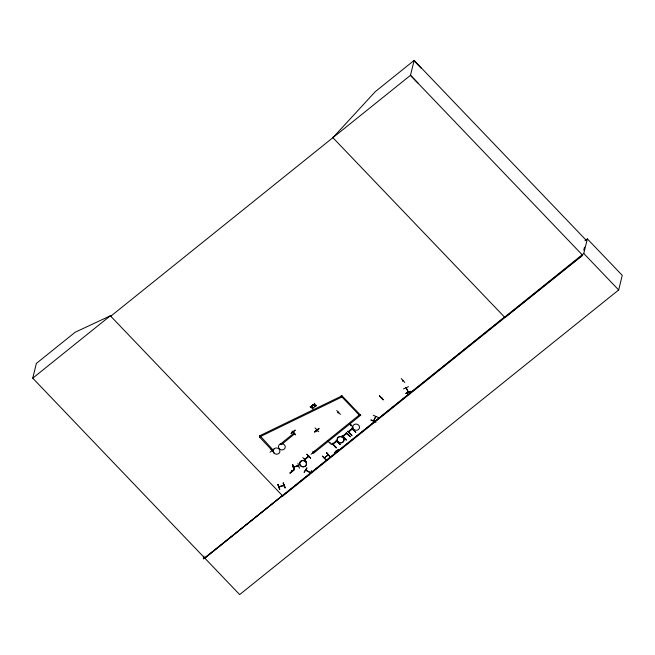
<?xml version="1.0" encoding="UTF-8"?>
<svg xmlns="http://www.w3.org/2000/svg" width="655" height="655" viewBox="0 0 655 655"><rect width="100%" height="100%" fill="white"/><g stroke="black" fill="none" stroke-linecap="round" stroke-linejoin="round"><path stroke-width="0.98" d="M293.669 432.226L293.522 432.128M316.791 430.458L317.307 430.72M293.448 467.195L294.029 466.859M293.448 466.81L298.639 465.779M298.058 465.918L298.696 465.942M584.981 240.811L587.363 238.895L622.25 275.362L618.664 289.969L239.656 594.593L32.75 378.164L36.377 363.41L75.169 332.232L110.343 315.8L110.752 316.226L410.48 75.317L414.14 60.407L586.192 240.246M204 556.062L203.287 558.952L282.387 495.647M259.544 437.057L271.825 450.124L272.611 449.494L259.806 435.559M259.503 437.245L260.33 436.426M270.286 448.478L273.962 452.368M270.048 452.212L274.101 448.994M272.292 450.648L272.365 450.239M272.668 449.96L272.464 449.821M272.595 450.706L272.374 450.886M294.84 433.7L281.331 444.712L280.659 443.771M277.745 484.536L279.726 489.334L278.007 484.364M291.197 433.528L295.233 430.253M291.999 431.047L295.667 434.936M278.891 486.608L283.959 485.208M278.981 486.534L279.063 486.771M284.033 485.65L278.948 486.976L279.341 486.436M279.382 486.919L279.415 486.468M293.35 431.645L293.153 432.022M293.505 433.446L293.71 432.98M293.727 431.964L293.473 432.341M279.742 489.219L278.023 484.364M280.61 443.959L294.12 432.955M283.206 483.095L285.212 487.877L283.263 482.972M283.566 485.371L284.147 485.396M283.599 485.306L283.689 485.551M284.008 485.691L284.09 485.232M284.925 487.959L283.238 482.981M292.589 464.657L294.136 469.962L290.067 473.18L294.21 469.553L292.662 464.542M291.459 470.83L291.827 471.412L291.983 470.97M291.655 470.929L292.024 471.084M298.688 465.566L293.473 467.22L293.538 466.737M298.156 465.861C299.319 465.41 291.655 467.695 294.013 466.737M310.257 406.935L310.593 406.567L311.87 407.082L310.257 406.935L311.911 407.41L310.29 406.812M311.641 405.723L311.968 405.461L311.87 407.082M297.935 463.29L299.45 468.3M312.255 407.156L313.892 407.631L312.255 407.156L311.968 405.461M312.877 404.831L313.213 404.462L314.49 404.978L312.877 404.831L314.531 405.306L312.91 404.708M312.296 407.492L313.581 407.877L312.296 407.492L312.55 408.704L312.329 407.369M298.631 465.983L298.107 466.082L298.205 465.623M314.261 403.619L314.588 403.357L314.49 404.978M314.875 405.052L316.512 405.519L314.875 405.052L314.588 403.357M314.916 405.38L316.201 405.772L314.916 405.38L315.178 406.591L314.949 405.265M302.815 457.567L306.278 461.636M304.706 459.139L304.796 459.564L308.857 456.167M305.066 458.918L305.197 459.057M305.14 459.343L304.772 459.556M306.868 467.899L304.166 472.173M315.047 427.911L318.739 431.719M308.325 456.281L308.53 456.494M304.649 459.425L308.603 456.06M308.8 456.379L308.726 456.027M318.895 428.657L314.834 431.874M306.008 470.29L305.607 469.881M318.895 428.796L314.858 431.899M305.729 469.889L305.533 470.339M305.983 470.544L306.065 470.077M316.848 430.245L317.167 430.9L317.364 430.458M306.966 454.3L310.626 458.123M312.64 452.065L313.115 452.228M360.741 415.172L313.303 453.44L312.623 452.507M312.861 452.605L312.779 451.95M309.815 472.329L310.142 472.943L310.29 472.468M315.088 450.877L311.051 454.259M309.962 472.28L309.782 472.484M310.151 472.681L305.68 470.102M310.364 472.566L305.598 470.118M311.649 470.601L308.947 474.998M336.752 410.48L340.428 414.369M326.444 452.81L330.112 456.797L326.632 452.752M329.621 442.485L330.128 442.42L329.612 442.559M359.235 415.049L341.042 396.029M260.289 436.607L342.049 396.922L341.566 395.874M326.051 460.039L322.391 456.068L326.1 459.925M341.001 396.218L341.828 395.399M338.267 412.879L338.111 412.453M327.877 455.291L327.844 454.84M338.471 412.232L338.013 412.773L338.643 412.339M338.52 412.2L338.185 412.871M328.376 454.717L324.225 457.96M331.463 444.598L327.574 440.93M334.828 452.908L338.881 449.674L334.68 452.613M336.22 450.575L336.555 451.164L336.752 450.714M336.416 450.443L336.22 450.837L336.785 450.828M336.498 450.452L336.547 450.877M353.078 427.273L349.418 423.326M351.113 425.292L350.728 425.619L351.08 425.185M360.021 414.418L312.582 452.695M378.295 417.538L373.301 415.278M379.532 395.857L383.183 399.853L379.54 395.849M373.727 420.813L375.896 416.383M381.382 397.528C381.513 397.822 381.677 398.052 381.873 397.446M401.204 378.533L404.815 382.471M402.694 380.907L402.563 380.506M402.915 380.465L402.473 380.752L402.964 380.252M403.546 388.89L408.458 386.696M405.961 387.686L408.376 392.255M406.133 387.613L408.499 392.37M583.752 250.185L584.481 247.205M504.53 317.094L204.769 558.125L583.777 253.501L587.363 238.895M373.456 420.985L375.651 416.564M376.003 422.221L370.91 420.158M379.482 395.98L383.208 399.738M304.149 472.304L306.892 467.907M316.881 429.762L317.29 429.443M351.293 425.349L350.883 425.652M402.972 380.686L402.653 380.932M300.588 465.746A3.422 3.128 13.8 0 1 302.364 460.629A3.422 3.128 13.8 0 1 306.352 464.796A3.422 3.128 13.8 0 1 300.588 465.746L300.579 465.713A3.414 3.111 13.8 0 1 302.389 460.555A3.414 3.111 13.8 0 1 306.36 464.706A3.414 3.111 13.8 0 1 300.62 465.648M338.054 441.789A3.422 3.128 13.8 0 1 339.839 436.672A3.422 3.128 13.8 0 1 343.826 440.84A3.422 3.128 13.8 0 1 338.054 441.789L338.054 441.748A3.414 3.111 13.8 0 1 339.863 436.59A3.414 3.111 13.8 0 1 343.834 440.741A3.414 3.111 13.8 0 1 338.095 441.683M353.569 429.279L353.594 429.254A3.414 3.111 13.8 0 1 355.403 424.104A3.414 3.111 13.8 0 1 359.374 428.255A3.414 3.111 13.8 0 1 353.635 429.197M332.887 137.681L375.348 91.585L414.14 60.407M308.268 456.494L308.759 456.437M32.75 378.164L110.4 315.759L110.801 316.177M330.112 456.797L326.624 452.752M582.672 255.303L504.94 317.519L332.486 137.255M291.017 433.315L295.077 430.089M314.646 431.801L318.715 428.583M314.785 431.948L318.846 428.722M289.862 472.967L293.964 469.635L292.367 464.714M351.096 425.201L351.006 425.627M334.68 452.63L338.733 449.379L334.68 452.752M310.568 458.254L306.958 454.226L310.626 458.197M324.389 458.132L328.196 454.799M259.765 435.739L341.517 396.054M292.629 464.551L294.21 469.553M293.571 467.195L293.98 467.072M371.041 419.83L375.217 421.697M414.042 60.833L421.574 68.611M418.021 83.095L410.48 75.317L582.532 255.155L282.796 496.064L110.343 315.8M583.777 253.501L618.664 289.969M341.787 395.587L360.692 415.352M352.169 429.115L355.861 432.382L351.751 428.075L351.825 428.697L348.321 431.522L347.518 431.277L351.809 435.763L352.128 435.501L348.689 431.907L351.997 429.312M346.618 433.577L350.31 436.844L346.192 432.537L346.274 433.16L342.761 435.984L341.967 435.747L346.249 440.225L346.577 439.964L343.138 436.377L346.446 433.782M294.079 433.135L294.791 433.888M314.564 405.183L314.85 406.853M311.944 407.295L312.23 408.966M406.01 393.377L410.914 391.33L406.018 393.409M410.931 391.371L406.018 393.549L410.922 391.363M332.232 443.296L331.913 443.558L336.195 448.036L336.523 447.783L333.084 444.188L336.564 441.388L340.256 444.655L336.138 440.348L336.22 440.979L332.707 443.795L332.232 443.296M308.153 456.633L305.14 459.27L308.194 456.674M279.349 448.814A3.414 3.111 13.8 0 0 285.089 447.873A3.414 3.111 13.8 0 0 281.118 443.722A3.414 3.111 13.8 0 0 279.349 448.814M274.019 453.096A3.414 3.111 13.8 0 0 279.759 452.155A3.414 3.111 13.8 0 0 275.796 448.004A3.414 3.111 13.8 0 0 274.019 453.096"/></g></svg>
